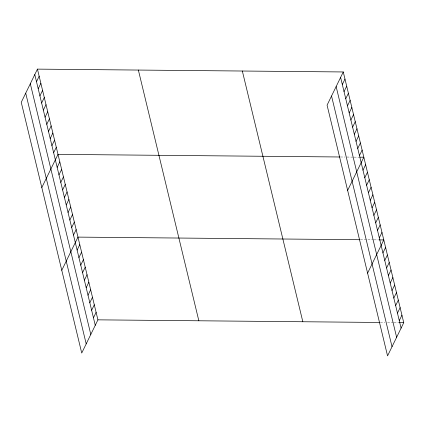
<?xml version="1.0" encoding="UTF-8"?>
<svg xmlns="http://www.w3.org/2000/svg" width="425" height="425" viewBox="0 0 425 425"><rect width="100%" height="100%" fill="white"/><g stroke="black" fill="none" stroke-linecap="round" stroke-linejoin="round"><path stroke-width="0.32" stroke-dasharray="2.12 1.59" d="M340.542 156.99L345.068 157.032M347.007 157.048L353.478 157.112M354.126 157.117L359.3 157.165M360.501 239.732L373.437 239.849M374.085 239.854L378.617 239.897M380.46 322.469L384.986 322.511M387.579 322.533L393.401 322.591M394.044 322.596L399.224 322.644"/><path stroke-width="0.64" d="M37.443 69.121L21.25 102.313L81.733 353.042L97.925 319.844L37.443 69.121L343.267 71.958L403.75 322.687L387.558 355.879L327.075 105.156L343.267 71.958M36.492 81.68L39.153 76.224M38.208 88.782L40.869 83.327M39.918 95.891L42.58 90.435M41.634 102.993L44.296 97.537M43.35 110.096L46.006 104.64M45.061 117.199L47.722 111.743M46.777 124.302L49.438 118.846M48.487 131.41L51.149 125.954M50.203 138.513L52.865 133.057M51.914 145.616L54.575 140.16M53.63 152.718L56.291 147.262M41.815 187.563L58.007 154.365L339.894 156.984M57.157 167.344L59.819 161.888M58.974 174.866L61.636 169.41M60.786 182.389L63.447 176.933M62.602 189.911L65.264 184.455M64.414 197.434L67.076 191.978M66.231 204.956L68.892 199.495M68.048 212.473L70.709 207.018M69.859 219.996L72.521 214.54M71.676 227.518L74.338 222.062M73.488 235.041L76.149 229.585M61.774 270.3L77.966 237.107L359.853 239.721M77.116 250.086L79.778 244.63M78.933 257.608L81.595 252.147M80.75 265.126L83.412 259.67M82.562 272.648L85.223 267.192M84.378 280.171L87.04 274.715M86.19 287.693L88.852 282.237M88.007 295.216L90.668 289.76M89.818 302.738L92.48 297.282M91.635 310.261L94.297 304.799M93.452 317.778L96.108 312.322M342.316 84.522L344.978 79.066M344.032 91.625L346.694 86.169M345.743 98.728L348.404 93.272M347.459 105.83L350.12 100.374M349.175 112.938L351.831 107.477M350.885 120.041L353.547 114.585M352.601 127.144L355.263 121.688M354.312 134.247L356.973 128.791M356.028 141.35L358.689 135.894M357.738 148.452L360.4 142.997M359.454 155.561L362.116 150.105M347.639 190.4L363.832 157.208L359.948 157.17M362.982 170.186L365.643 164.73M364.799 177.708L367.46 172.252M366.61 185.226L369.272 179.77M368.427 192.748L371.089 187.292M370.239 200.271L372.9 194.815M372.056 207.793L374.717 202.337M373.873 215.316L376.534 209.86M375.684 222.838L378.346 217.382M377.501 230.361L380.163 224.905M379.312 237.878L381.974 232.422M367.598 273.142L383.791 239.944L379.259 239.902M382.941 252.923L385.603 247.467M384.758 260.445L387.419 254.989M386.575 267.968L389.231 262.512M388.386 275.49L391.048 270.034M390.203 283.013L392.865 277.557M392.015 290.53L394.676 285.074M393.832 298.053L396.493 292.597M395.643 305.575L398.305 300.119M397.46 313.098L400.122 307.642M399.277 320.62L401.933 315.164M97.925 319.844L379.812 322.463M399.224 322.644L403.75 322.687M340.606 77.419L401.088 328.142M336.138 86.573L396.626 337.296M331.537 96.002L392.025 346.726M242.34 71.023L302.828 321.746M138.364 70.056L198.847 320.785M34.781 74.577L95.264 325.3M30.313 83.73L90.801 334.454M25.712 93.16L86.201 343.889"/></g></svg>
